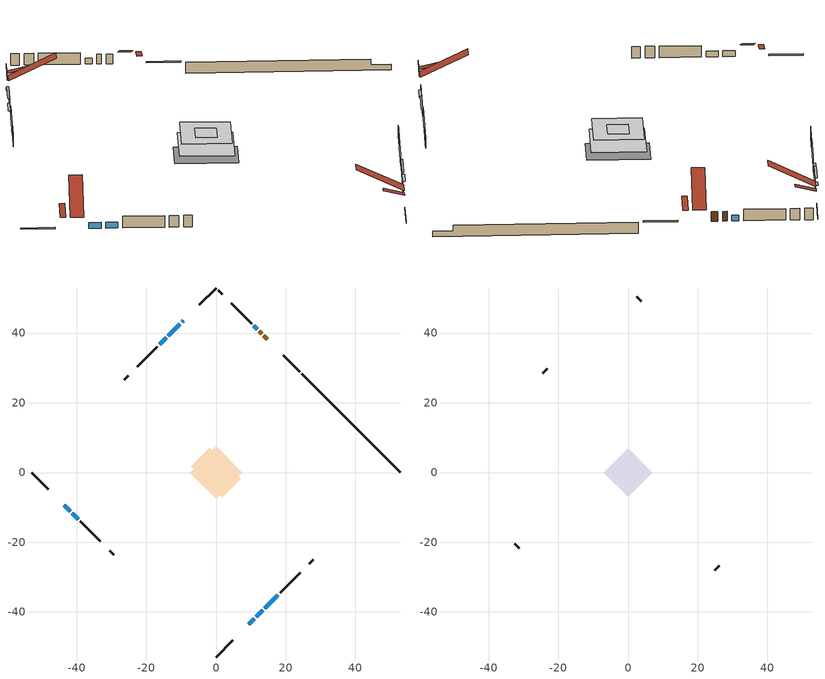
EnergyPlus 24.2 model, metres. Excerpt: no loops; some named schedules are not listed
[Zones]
conditioned space
 floor outside (Floor1 construction): -2.95,0 0,2.95 2.95,0 0,-2.95 z1.09
 floor adiabatic (AdiabaticFloorConstruction): -7.56,0 0,7.56 7.56,0 0,-7.56 z1.09
 floor foundation (Slab1 construction): -7.07,1.74 -1.74,7.07 7.07,-1.74 1.74,-7.07 z-1.25
 wall outside (RimJoist1 construction): 0,-52.93 4.77,-48.15 / -52.93,0 -48.15,-4.77 / 0,52.93 -4.77,48.15 / 24,28.93 19.23,33.7 z1.09:1.39
 wall outside (AdiabaticWallConstruction 1): 14.67,38.26 13.74,39.18 / 13.09,39.84 12.46,40.47 z1.09:3.12
 wall outside (AdiabaticWallConstruction): -9.33,43.59 -9.75,43.18 z1.09:2.05; -10.41,42.52 -13.64,39.29 z1.09:2.92; 11.8,41.12 10.87,42.06 / -43.59,-9.33 -41.87,-11.05 / -41.21,-11.71 -39.58,-13.35 / 9.33,-43.59 10.94,-41.98 z1.09:2.31; 11.6,-41.32 13.4,-39.53 z1.09:2.18; 14.06,-38.87 17.74,-35.18 z1.09:2.51; -14.3,38.63 -16.13,36.8 z1.09:1.93
 wall outside (Wall1 construction): 18.4,-34.53 24.18,-28.74 / -38.92,-14 -33.14,-19.79 / -16.79,36.14 -22.57,30.36 / 10.21,42.72 4.43,48.5 z1.09:3.53
 wall outside (Wall4 construction): 26.79,-26.13 27.95,-24.97 / -30.53,-22.4 -29.37,-23.56 / -25.18,27.75 -26.34,26.59 / 1.82,51.11 0.66,52.27 z1.09:3.53
 wall foundation (FoundationWall1 construction): 24.66,28.27,-1.25 24.66,28.27,1.09 50.1,2.83,1.09 50.1,2.83,-0.06 52.93,0,-0.06 52.93,0,-1.25
 window (WindowConstruction 7): -9.34,43.59 -9.75,43.18 z1.09:2.04
 window (WindowConstruction 3): -10.41,42.52 -13.64,39.29 z1.09:2.92
 window (WindowConstruction 4): 11.8,41.12 10.87,42.06 z1.09:2.31
 window (WindowConstruction 5): -43.59,-9.34 -41.87,-11.05 z1.09:2.31
 window (WindowConstruction 6): -41.21,-11.71 -39.58,-13.34 z1.09:2.31
 window (WindowConstruction 8): 9.34,-43.59 10.94,-41.98 z1.09:2.31
 window (WindowConstruction): 11.6,-41.32 13.4,-39.53 z1.09:2.18
 window (WindowConstruction 1): 14.06,-38.87 17.74,-35.18 z1.09:2.51
 window (WindowConstruction 2): -14.3,38.63 -16.13,36.8 z1.09:1.93
 door (Door): 14.66,38.26 13.74,39.18 z1.09:3.12
 door (Door 1): 13.09,39.84 12.46,40.47 z1.09:3.12
 ceiling adiabatic (AdiabaticFloorConstruction): 0,-7.56 7.56,0 0,7.56 -7.56,0 z1.09
attic - vented
 floor to conditioned space (Floor2 construction Reversed): -2.96,0 0,2.96 2.96,0 0,-2.96 z3.53
 floor to conditioned space (Floor3 construction Reversed): -6.96,0 0,6.96 6.96,0 0,-6.96 z3.53
 wall outside (Wall2 construction): 24.84,-28.09 26.14,-26.79 / -32.48,-20.44 -31.19,-21.74 / -23.23,29.7 -24.52,28.4 / 3.77,49.16 2.47,50.45 z1.09:3.53
 roof outside (Roof1 construction): 6.18,-46.74,3.53 3.26,-43.83,4.56 2.51,-44.58,4.56 5.43,-47.5,3.53; -46.74,-6.18,3.53 -43.83,-3.26,4.56 -44.58,-2.51,4.56 -47.5,-5.43,3.53; -6.18,46.74,3.53 -3.26,43.83,4.56 -2.51,44.58,4.56 -5.43,47.5,3.53; 17.82,35.11,3.53 14.9,32.19,4.56 15.65,31.44,4.56 18.57,34.35,3.53
 roof outside (Roof2 construction): 8.68,-44.25,3.53 2.09,-37.66,8.18 0.25,-39.5,8.18 6.84,-46.09,3.53; -44.25,-8.68,3.53 -37.66,-2.09,8.18 -39.5,-0.25,8.18 -46.09,-6.84,3.53; -8.68,44.25,3.53 -2.09,37.66,8.18 -0.25,39.5,8.18 -6.84,46.09,3.53; 15.32,37.6,3.53 8.74,31.02,8.18 10.58,29.18,8.18 17.16,35.76,3.53
shading: -10.02,42.91 -9.07,43.86 -9.43,44.22 -10.38,43.27 z2.43; -13.87,39.05 -10.17,42.75 -10.5,43.08 -14.2,39.38 z3.25; 13.63,-39.29 11.37,-41.56 11.69,-41.88 13.96,-39.62 z2.51; 17.95,-34.97 13.84,-39.08 14.08,-39.31 18.18,-35.21 z2.81; -16.36,36.56 -14.06,38.86 -14.39,39.19 -16.69,36.89 z2.26
[Building]
Building 1: Terrain=Suburbs
[Site:Location]
Fredericton_NB: Latitude {deg}=45.87; Longitude {deg}=-66.54; Time Zone {hr}=-4; Elevation {m}=21; Keep Site Location Information=Yes
[Site:GroundTemperature:Shallow]
1.40444, -0.745387, -0.917552, 0.102649, 4.19819, 8.27465, 11.8087, 14.0475, 14.2377, 12.4168, 8.97287, 5.02146
[Site:WaterMainsTemperature]
Calculation Method=Schedule; Temperature Schedule=mains temperature schedule
[Material] Roughness=Rough; Thermal Absorptance=0.9
Name | Thickness {m} | Conductivity {W/m-K} | Density {kg/m3} | Specific Heat {J/kg-K} | Solar Absorptance | Visible Absorptance
asphalt or fiberglass shingles | 0.00635 | 0.162714 | 1121.4 | 1465.45 | 0.4 | 0.4
ceiling loosefill ins | 0.0846667 | 0.0480833 | 16.02 | 1046.75 | 0.7 | 0.7
ceiling stud and cavity | 0.1397 | 0.0921454 | 65.682 | 1177.47 | 0.7 | 0.7
ceiling stud and cavity 1 | 0.1397 | 0.0849435 | 65.682 | 1177.47 | 0.7 | 0.7
concrete 4.0 in. | 0.1016 | 1.803125 | 2242.8 | 837.4 | 0.7 | 0.7
concrete 8.0 in. | 0.2032 | 1.803125 | 2242.8 | 837.4 | 0.7 | 0.7
door material | 0.04445 | 0.0451087 | 512.64 | 1214.23 | 0.7 | 0.7
door material 1 | 0.04445 | 0.188738 | 512.64 | 1214.23 | 0.7 | 0.7
exterior vertical ins | 0.000776121 | 0.029427 | 32.04 | 1214.23 | 0.7 | 0.7
floor covering | 0.0127 | 0.0433444 | 54.468 | 1339.84 | 0.6 | 0.6
floor rigid ins | 0.051816 | 0.029427 | 32.04 | 1214.23 | 0.7 | 0.7
floor rigid ins 1; wall rigid ins | 0.512978 | 0.029427 | 32.04 | 1214.23 | 0.7 | 0.7
floor stud and cavity | 0.1397 | 0.638804 | 92.3553 | 1139.71 | 0.7 | 0.7
floor stud and cavity 1 | 0.1397 | 1.75129 | 37.0049 | 1207.88 | 0.7 | 0.7
furniture material conditioned space 1 | 0.1524 | 0.115458 | 640.8 | 1214.23 | 0.6 | 0.6
gypsum board | 0.0127 | 0.160291 | 801 | 837.4 | 0.6 | 0.6
gypsum board 1 | 0.0127 | 0.160291 | 801 | 837.4 | 0.7 | 0.7
osb sheathing 0.5 in. | 0.0127 | 0.115458 | 512.64 | 1214.23 | 0.7 | 0.7
osb sheathing 0.75 in. | 0.01905 | 0.115458 | 512.64 | 1214.23 | 0.7 | 0.7
osb sheathing 2.0 in. | 0.0508 | 0.115458 | 512.64 | 1214.23 | 0.7 | 0.7
rim joist stud and cavity | 0.0508 | 0.0292424 | 125.044 | 1163.47 | 0.6 | 0.6
wall stud and cavity | 0.1397 | 0.0934493 | 139.0536 | 1170.24 | 0.7 | 0.7
wall stud and cavity 1 | 0.0889 | 6.1454 | 50.32683 | 1063.81 | 0.6 | 0.6
wall stud and cavity 2 | 0.1397 | 0.123847 | 139.0536 | 1170.24 | 0.7 | 0.7
wall stud and cavity 3 | 0.0889 | 0.380278 | 52.3479 | 1209.89 | 0.7 | 0.7
wall stud and cavity 4 | 0.0889 | 0.391764 | 83.0341 | 1211.67 | 0.7 | 0.7
wood siding | 0.0254 | 0.102417 | 544.68 | 1172.36 | 0.4 | 0.4
wood siding 1 | 0.00254 | 0.102417 | 544.68 | 1172.36 | 0.4 | 0.4
wood siding 2; wood siding 3; wood siding 4 | 0.0254 | 0.102417 | 544.68 | 1172.36 | 0.7 | 0.7
[WindowMaterial:SimpleGlazingSystem]
Name | U-Factor {W/m2-K} | Solar Heat Gain Coefficient
WindowMaterial | 2.76859 | 0.56
WindowMaterial 1 | 2.97754 | 0.57
WindowMaterial 2 | 2.87988 | 0.54
WindowMaterial 3 | 2.85376 | 0.64
WindowMaterial 4 | 2.97868 | 0.57
WindowMaterial 5 | 2.93609 | 0.62
WindowMaterial 6 | 2.87761 | 0.56
WindowMaterial 7 | 2.98038 | 0.61
[Construction]
AdiabaticFloorConstruction: floor stud and cavity 1, floor rigid ins 1, osb sheathing 0.75 in., floor covering
AdiabaticWallConstruction: wood siding 3, wall rigid ins, wall stud and cavity 3, gypsum board
AdiabaticWallConstruction 1: wood siding 4, wall rigid ins, wall stud and cavity 3, gypsum board
Door: door material
Door 1: door material 1
Floor1 construction: floor stud and cavity, floor rigid ins, osb sheathing 0.75 in., floor covering
Floor2 construction Reversed: gypsum board, ceiling stud and cavity, ceiling loosefill ins
Floor3 construction Reversed: gypsum board, ceiling stud and cavity 1, ceiling loosefill ins
FoundationWall1 construction: concrete 8.0 in., gypsum board 1
furniture construction conditioned space 1: furniture material conditioned space 1
PartitionWallConstruction: gypsum board, wall stud and cavity 4, gypsum board
RimJoist1 construction: wood siding 2, osb sheathing 2.0 in., rim joist stud and cavity
Roof1 construction; Roof2 construction: asphalt or fiberglass shingles
Slab1 construction: concrete 4.0 in.
Wall1 construction: wood siding, osb sheathing 0.5 in., wall stud and cavity, gypsum board
Wall2 construction: wood siding 1, wall stud and cavity 1
Wall4 construction: wood siding, osb sheathing 0.5 in., wall stud and cavity 2, gypsum board
WindowConstruction; WindowConstruction 8: WindowMaterial
WindowConstruction 1: WindowMaterial 1
WindowConstruction 2: WindowMaterial 2
WindowConstruction 3: WindowMaterial 3
WindowConstruction 4: WindowMaterial 4
WindowConstruction 5: WindowMaterial 5
WindowConstruction 6: WindowMaterial 6
WindowConstruction 7: WindowMaterial 7
[Zone] Multiplier=1; Part of Total Floor Area=Yes
Name | Volume {m3}
attic - vented | 71.6996
conditioned space | 518.2
[Space]
Name | Zone | Volume {m3}
attic - vented 1 | attic - vented | 71.6996
conditioned space 1 | conditioned space | 518.2
[ZoneInfiltration:EffectiveLeakageArea]
infil attic - vented 1: Zone or Space=attic - vented 1; Schedule=Always On Discrete; Effective Air Leakage Area {cm2}=4580; Stack Coefficient=0.000493334; Wind Coefficient=1.50069e-05
[ZoneMixing]
whole house fan mix: Zone or Space=attic - vented; Schedule=Always On Continuous; Design Flow Rate Calculation Method=Flow/Zone; Design Flow Rate {m3/s}=0; Source Zone or Space=conditioned space
[SurfaceProperty:ExposedFoundationPerimeter]
Slab1: Exposed Perimeter Calculation Method=TotalExposedPerimeter; Total Exposed Perimeter {m}=39.978
[InternalMass] Zone or ZoneList=conditioned space; Space or SpaceList=conditioned space 1
Name | Construction | Surface Area {m2}
furniture mass conditioned space 1 | furniture construction conditioned space 1 | 90.2719
partition wall mass | PartitionWallConstruction | 225.68
[Lights]
interior lighting: Zone or ZoneList or Space or SpaceList=conditioned space 1; Schedule=interior lighting schedule; Design Level Calculation Method=LightingLevel; Lighting Level {W}=343.2; Return Air Fraction=0; Fraction Radiant=0.6; Fraction Visible=0.2; Fraction Replaceable=1
[People]
occupants: Zone or ZoneList or Space or SpaceList=conditioned space 1; Number of People Schedule=occupants schedule; Number of People Calculation Method=People; Number of People=3; Fraction Radiant=0.314171; Sensible Heat Fraction=0.56303; Activity Level Schedule=occupants activity schedule; Carbon Dioxide Generation Rate {m3/s-W}=0; Enable ASHRAE 55 Comfort Warnings=No; Mean Radiant Temperature Calculation Type=EnclosureAveraged
[ElectricEquipment] Zone or ZoneList or Space or SpaceList=conditioned space 1; Design Level Calculation Method=EquipmentLevel
Name | Schedule | Design Level {W} | Fraction Latent | Fraction Radiant | Fraction Lost
clothes dryer | clothes dryer schedule | 140.772 | 0.015 | 0.081 | 0.85
clothes washer | clothes washer schedule | 32.1985 | 0.03 | 0.162 | 0.7
cooking range | cooking range schedule | 215.147 | 0.08 | 0.432 | 0.2
dishwasher | dishwasher schedule | 66.8632 | 0.3 | 0.18 | 0.4
fridge | fridge schedule | 72.9452 | 0 | 0.6 | 0
mech vent bath fan 0 | mech vent bath fan 0 schedule | 25.1 | 0 | 0 | 1
mech vent house fan | mech vent house fan schedule | 0 | 0 | 0 | 1
mech vent house fan cfis | mech vent house fan cfis schedule | 0 | 0 | 0 | 0
misc plug loads | misc plug loads schedule | 494.7 | 0.045 | 0.513 | 0.1
whole house fan | Always On Discrete | 0 | 0 | 0 | 1
[OtherEquipment] Zone or ZoneList or Space or SpaceList=conditioned space 1; Design Level Calculation Method=EquipmentLevel
Name | Fuel Type | Schedule | Design Level {W} | Fraction Latent | Fraction Radiant | Fraction Lost
clothes dryer 1 | Electricity | clothes dryer schedule | 0 | 0.015 | 0.081 | 0.85
cooking range 1 | Electricity | cooking range schedule | 0 | 0.08 | 0.432 | 0.2
general water use latent | None | general water use schedule | 62.594 | 1 | 0 | 0
general water use sensible | None | general water use schedule | -61.6891 | 0 | 0.6 | 0
mech vent house fan latent load | None | Always On Discrete | 0 | 1 | 0 | 0
mech vent house fan sensible load | None | Always On Discrete | 0 | 0 | 0 | 0
water heater energy adjustment1 | FuelOilNo2 | Always On Discrete | 0.01 | 0 | 0 | 1
[ZoneInfiltration:DesignFlowRate] Zone or ZoneList or Space or SpaceList=conditioned space 1; Schedule=Always On Discrete; Design Flow Rate Calculation Method=Flow/Zone; Design Flow Rate {m3/s}=0
infil flow; natural vent flow; whole house fan flow
[Foundation:Kiva]
Foundation Kiva 1: Initial Indoor Air Temperature {C}=18; Wall Height Above Grade {m}=1.09003; Wall Depth Below Slab {m}=0.2032; Custom Block Material Name 1=exterior vertical ins; Custom Block Depth 1 {m}=2.34001; Custom Block X Position 1 {m}=0.2159; Custom Block Z Position 1 {m}=0
[Foundation:Kiva:Settings]
Soil Conductivity {W/m-K}=0.849921; Soil Density {kg/m3}=1842.3; Soil Specific Heat {J/kg-K}=418.7; Ground Solar Absorptivity=0.9; Ground Thermal Absorptivity=0.9; Ground Surface Roughness {m}=0.03; Far-Field Width {m}=40; Deep-Ground Boundary Condition=ZeroFlux; Deep-Ground Depth {m}=40; Minimum Cell Dimension {m}=0.2; Maximum Cell Growth Coefficient=3; Simulation Timestep=Timestep
[Exterior:Lights]
exterior lighting: Schedule=exterior lighting schedule; Design Level {W}=75.6
[Schedule:Constant]
Name | Hourly Value
Always On Continuous; mech vent house fan schedule; mech vent house fan cfis schedule; Always On Discrete | 1
occupants activity schedule | 117.228
fridge schedule | 0
[Schedule:Week:Daily]
interior lighting schedule Week Rule - Jan1-Jan27: interior lighting schedule day, interior lighting schedule day, interior lighting schedule day, interior lighting schedule day, interior lighting schedule day, interior lighting schedule day, interior lighting schedule day, interior lighting schedule default day, interior lighting schedule default day, interior lighting schedule default day, interior lighting schedule default day, interior lighting schedule default day
interior lighting schedule Week Rule - Jan28-Feb3: interior lighting schedule day, interior lighting schedule day, interior lighting schedule day, interior lighting schedule day, interior lighting schedule day 1, interior lighting schedule day 1, interior lighting schedule day 1, interior lighting schedule default day, interior lighting schedule default day, interior lighting schedule default day, interior lighting schedule default day, interior lighting schedule default day
interior lighting schedule Week Rule - Feb4-Feb24: interior lighting schedule day 1, interior lighting schedule day 1, interior lighting schedule day 1, interior lighting schedule day 1, interior lighting schedule day 1, interior lighting schedule day 1, interior lighting schedule day 1, interior lighting schedule default day, interior lighting schedule default day, interior lighting schedule default day, interior lighting schedule default day, interior lighting schedule default day
interior lighting schedule Week Rule - Feb25-Mar3: interior lighting schedule day 1, interior lighting schedule day 1, interior lighting schedule day 1, interior lighting schedule day 1, interior lighting schedule day 2, interior lighting schedule day 2, interior lighting schedule day 2, interior lighting schedule default day, interior lighting schedule default day, interior lighting schedule default day, interior lighting schedule default day, interior lighting schedule default day
interior lighting schedule Week Rule - Mar4-Mar31: interior lighting schedule day 2, interior lighting schedule day 2, interior lighting schedule day 2, interior lighting schedule day 2, interior lighting schedule day 2, interior lighting schedule day 2, interior lighting schedule day 2, interior lighting schedule default day, interior lighting schedule default day, interior lighting schedule default day, interior lighting schedule default day, interior lighting schedule default day
interior lighting schedule Week Rule - Apr1-Apr28: interior lighting schedule day 3, interior lighting schedule day 3, interior lighting schedule day 3, interior lighting schedule day 3, interior lighting schedule day 3, interior lighting schedule day 3, interior lighting schedule day 3, interior lighting schedule default day, interior lighting schedule default day, interior lighting schedule default day, interior lighting schedule default day, interior lighting schedule default day
interior lighting schedule Week Rule - Apr29-May5: interior lighting schedule day 3, interior lighting schedule day 3, interior lighting schedule day 4, interior lighting schedule day 4, interior lighting schedule day 4, interior lighting schedule day 4, interior lighting schedule day 4, interior lighting schedule default day, interior lighting schedule default day, interior lighting schedule default day, interior lighting schedule default day, interior lighting schedule default day
interior lighting schedule Week Rule - May6-May26: interior lighting schedule day 4, interior lighting schedule day 4, interior lighting schedule day 4, interior lighting schedule day 4, interior lighting schedule day 4, interior lighting schedule day 4, interior lighting schedule day 4, interior lighting schedule default day, interior lighting schedule default day, interior lighting schedule default day, interior lighting schedule default day, interior lighting schedule default day
interior lighting schedule Week Rule - May27-Jun2: interior lighting schedule day 4, interior lighting schedule day 4, interior lighting schedule day 4, interior lighting schedule day 4, interior lighting schedule day 4, interior lighting schedule day 5, interior lighting schedule day 5, interior lighting schedule default day, interior lighting schedule default day, interior lighting schedule default day, interior lighting schedule default day, interior lighting schedule default day
interior lighting schedule Week Rule - Jun3-Jun30: interior lighting schedule day 5, interior lighting schedule day 5, interior lighting schedule day 5, interior lighting schedule day 5, interior lighting schedule day 5, interior lighting schedule day 5, interior lighting schedule day 5, interior lighting schedule default day, interior lighting schedule default day, interior lighting schedule default day, interior lighting schedule default day, interior lighting schedule default day
interior lighting schedule Week Rule - Jul1-Jul28: interior lighting schedule day 6, interior lighting schedule day 6, interior lighting schedule day 6, interior lighting schedule day 6, interior lighting schedule day 6, interior lighting schedule day 6, interior lighting schedule day 6, interior lighting schedule default day, interior lighting schedule default day, interior lighting schedule default day, interior lighting schedule default day, interior lighting schedule default day
interior lighting schedule Week Rule - Jul29-Aug4: interior lighting schedule day 6, interior lighting schedule day 6, interior lighting schedule day 6, interior lighting schedule day 7, interior lighting schedule day 7, interior lighting schedule day 7, interior lighting schedule day 7, interior lighting schedule default day, interior lighting schedule default day, interior lighting schedule default day, interior lighting schedule default day, interior lighting schedule default day
interior lighting schedule Week Rule - Aug5-Aug25: interior lighting schedule day 7, interior lighting schedule day 7, interior lighting schedule day 7, interior lighting schedule day 7, interior lighting schedule day 7, interior lighting schedule day 7, interior lighting schedule day 7, interior lighting schedule default day, interior lighting schedule default day, interior lighting schedule default day, interior lighting schedule default day, interior lighting schedule default day
interior lighting schedule Week Rule - Aug26-Sep1: interior lighting schedule day 7, interior lighting schedule day 7, interior lighting schedule day 7, interior lighting schedule day 7, interior lighting schedule day 7, interior lighting schedule day 7, interior lighting schedule day 8, interior lighting schedule default day, interior lighting schedule default day, interior lighting schedule default day, interior lighting schedule default day, interior lighting schedule default day
interior lighting schedule Week Rule - Sep2-Sep29: interior lighting schedule day 8, interior lighting schedule day 8, interior lighting schedule day 8, interior lighting schedule day 8, interior lighting schedule day 8, interior lighting schedule day 8, interior lighting schedule day 8, interior lighting schedule default day, interior lighting schedule default day, interior lighting schedule default day, interior lighting schedule default day, interior lighting schedule default day
interior lighting schedule Week Rule - Sep30-Oct6: interior lighting schedule day 8, interior lighting schedule day 9, interior lighting schedule day 9, interior lighting schedule day 9, interior lighting schedule day 9, interior lighting schedule day 9, interior lighting schedule day 9, interior lighting schedule default day, interior lighting schedule default day, interior lighting schedule default day, interior lighting schedule default day, interior lighting schedule default day
interior lighting schedule Week Rule - Oct7-Oct27: interior lighting schedule day 9, interior lighting schedule day 9, interior lighting schedule day 9, interior lighting schedule day 9, interior lighting schedule day 9, interior lighting schedule day 9, interior lighting schedule day 9, interior lighting schedule default day, interior lighting schedule default day, interior lighting schedule default day, interior lighting schedule default day, interior lighting schedule default day
interior lighting schedule Week Rule - Oct28-Nov3: interior lighting schedule day 9, interior lighting schedule day 9, interior lighting schedule day 9, interior lighting schedule day 9, interior lighting schedule day 10, interior lighting schedule day 10, interior lighting schedule day 10, interior lighting schedule default day, interior lighting schedule default day, interior lighting schedule default day, interior lighting schedule default day, interior lighting schedule default day
interior lighting schedule Week Rule - Nov4-Nov24: interior lighting schedule day 10, interior lighting schedule day 10, interior lighting schedule day 10, interior lighting schedule day 10, interior lighting schedule day 10, interior lighting schedule day 10, interior lighting schedule day 10, interior lighting schedule default day, interior lighting schedule default day, interior lighting schedule default day, interior lighting schedule default day, interior lighting schedule default day
interior lighting schedule Week Rule - Nov25-Dec1: interior lighting schedule day 10, interior lighting schedule day 10, interior lighting schedule day 10, interior lighting schedule day 10, interior lighting schedule day 10, interior lighting schedule day 10, interior lighting schedule day 11, interior lighting schedule default day, interior lighting schedule default day, interior lighting schedule default day, interior lighting schedule default day, interior lighting schedule default day
interior lighting schedule Week Rule - Dec2-Dec31: interior lighting schedule day 11, interior lighting schedule day 11, interior lighting schedule day 11, interior lighting schedule day 11, interior lighting schedule day 11, interior lighting schedule day 11, interior lighting schedule day 11, interior lighting schedule default day, interior lighting schedule default day, interior lighting schedule default day, interior lighting schedule default day, interior lighting schedule default day
occupants schedule Week Rule - Jan1-Dec31: occupants schedule day, occupants schedule day, occupants schedule day, occupants schedule day, occupants schedule day, occupants schedule day, occupants schedule day, occupants schedule default day, occupants schedule default day, occupants schedule default day, occupants schedule default day, occupants schedule default day
clothes dryer schedule Week Rule - Jan1-Dec31: clothes dryer schedule day, clothes dryer schedule day, clothes dryer schedule day, clothes dryer schedule day, clothes dryer schedule day, clothes dryer schedule day, clothes dryer schedule day, clothes dryer schedule default day, clothes dryer schedule default day, clothes dryer schedule default day, clothes dryer schedule default day, clothes dryer schedule default day
clothes washer schedule Week Rule - Jan1-Dec31: clothes washer schedule day, clothes washer schedule day, clothes washer schedule day, clothes washer schedule day, clothes washer schedule day, clothes washer schedule day, clothes washer schedule day, clothes washer schedule default day, clothes washer schedule default day, clothes washer schedule default day, clothes washer schedule default day, clothes washer schedule default day
cooking range schedule Week Rule - Jan1-Dec31: cooking range schedule day, cooking range schedule day, cooking range schedule day, cooking range schedule day, cooking range schedule day, cooking range schedule day, cooking range schedule day, cooking range schedule default day, cooking range schedule default day, cooking range schedule default day, cooking range schedule default day, cooking range schedule default day
dishwasher schedule Week Rule - Jan1-Dec31: dishwasher schedule day, dishwasher schedule day, dishwasher schedule day, dishwasher schedule day, dishwasher schedule day, dishwasher schedule day, dishwasher schedule day, dishwasher schedule default day, dishwasher schedule default day, dishwasher schedule default day, dishwasher schedule default day, dishwasher schedule default day
mech vent bath fan 0 schedule Week Rule - Jan1-Dec31: mech vent bath fan 0 schedule day, mech vent bath fan 0 schedule day, mech vent bath fan 0 schedule day, mech vent bath fan 0 schedule day, mech vent bath fan 0 schedule day, mech vent bath fan 0 schedule day, mech vent bath fan 0 schedule day, mech vent bath fan 0 schedule default day, mech vent bath fan 0 schedule default day, mech vent bath fan 0 schedule default day, mech vent bath fan 0 schedule default day, mech vent bath fan 0 schedule default day
misc plug loads schedule Week Rule - Jan1-Dec31: misc plug loads schedule day, misc plug loads schedule day, misc plug loads schedule day, misc plug loads schedule day, misc plug loads schedule day, misc plug loads schedule day, misc plug loads schedule day, misc plug loads schedule default day, misc plug loads schedule default day, misc plug loads schedule default day, misc plug loads schedule default day, misc plug loads schedule default day
general water use schedule Week Rule - Jan1-Dec31: general water use schedule day, general water use schedule day, general water use schedule day, general water use schedule day, general water use schedule day, general water use schedule day, general water use schedule day, general water use schedule default day, general water use schedule default day, general water use schedule default day, general water use schedule default day, general water use schedule default day
exterior lighting schedule Week Rule - Jan1-Jan27: exterior lighting schedule day, exterior lighting schedule day, exterior lighting schedule day, exterior lighting schedule day, exterior lighting schedule day, exterior lighting schedule day, exterior lighting schedule day, exterior lighting schedule default day, exterior lighting schedule default day, exterior lighting schedule default day, exterior lighting schedule default day, exterior lighting schedule default day
exterior lighting schedule Week Rule - Jan28-Feb3: exterior lighting schedule day, exterior lighting schedule day, exterior lighting schedule day, exterior lighting schedule day, exterior lighting schedule day 1, exterior lighting schedule day 1, exterior lighting schedule day 1, exterior lighting schedule default day, exterior lighting schedule default day, exterior lighting schedule default day, exterior lighting schedule default day, exterior lighting schedule default day
exterior lighting schedule Week Rule - Feb4-Feb24: exterior lighting schedule day 1, exterior lighting schedule day 1, exterior lighting schedule day 1, exterior lighting schedule day 1, exterior lighting schedule day 1, exterior lighting schedule day 1, exterior lighting schedule day 1, exterior lighting schedule default day, exterior lighting schedule default day, exterior lighting schedule default day, exterior lighting schedule default day, exterior lighting schedule default day
exterior lighting schedule Week Rule - Feb25-Mar3: exterior lighting schedule day 1, exterior lighting schedule day 1, exterior lighting schedule day 1, exterior lighting schedule day 1, exterior lighting schedule day 2, exterior lighting schedule day 2, exterior lighting schedule day 2, exterior lighting schedule default day, exterior lighting schedule default day, exterior lighting schedule default day, exterior lighting schedule default day, exterior lighting schedule default day
exterior lighting schedule Week Rule - Mar4-Mar31: exterior lighting schedule day 2, exterior lighting schedule day 2, exterior lighting schedule day 2, exterior lighting schedule day 2, exterior lighting schedule day 2, exterior lighting schedule day 2, exterior lighting schedule day 2, exterior lighting schedule default day, exterior lighting schedule default day, exterior lighting schedule default day, exterior lighting schedule default day, exterior lighting schedule default day
exterior lighting schedule Week Rule - Apr1-Apr28: exterior lighting schedule day 3, exterior lighting schedule day 3, exterior lighting schedule day 3, exterior lighting schedule day 3, exterior lighting schedule day 3, exterior lighting schedule day 3, exterior lighting schedule day 3, exterior lighting schedule default day, exterior lighting schedule default day, exterior lighting schedule default day, exterior lighting schedule default day, exterior lighting schedule default day
exterior lighting schedule Week Rule - Apr29-May5: exterior lighting schedule day 3, exterior lighting schedule day 3, exterior lighting schedule day 4, exterior lighting schedule day 4, exterior lighting schedule day 4, exterior lighting schedule day 4, exterior lighting schedule day 4, exterior lighting schedule default day, exterior lighting schedule default day, exterior lighting schedule default day, exterior lighting schedule default day, exterior lighting schedule default day
exterior lighting schedule Week Rule - May6-May26: exterior lighting schedule day 4, exterior lighting schedule day 4, exterior lighting schedule day 4, exterior lighting schedule day 4, exterior lighting schedule day 4, exterior lighting schedule day 4, exterior lighting schedule day 4, exterior lighting schedule default day, exterior lighting schedule default day, exterior lighting schedule default day, exterior lighting schedule default day, exterior lighting schedule default day
exterior lighting schedule Week Rule - May27-Jun2: exterior lighting schedule day 4, exterior lighting schedule day 4, exterior lighting schedule day 4, exterior lighting schedule day 4, exterior lighting schedule day 4, exterior lighting schedule day 5, exterior lighting schedule day 5, exterior lighting schedule default day, exterior lighting schedule default day, exterior lighting schedule default day, exterior lighting schedule default day, exterior lighting schedule default day
exterior lighting schedule Week Rule - Jun3-Jun30: exterior lighting schedule day 5, exterior lighting schedule day 5, exterior lighting schedule day 5, exterior lighting schedule day 5, exterior lighting schedule day 5, exterior lighting schedule day 5, exterior lighting schedule day 5, exterior lighting schedule default day, exterior lighting schedule default day, exterior lighting schedule default day, exterior lighting schedule default day, exterior lighting schedule default day
exterior lighting schedule Week Rule - Jul1-Jul28: exterior lighting schedule day 6, exterior lighting schedule day 6, exterior lighting schedule day 6, exterior lighting schedule day 6, exterior lighting schedule day 6, exterior lighting schedule day 6, exterior lighting schedule day 6, exterior lighting schedule default day, exterior lighting schedule default day, exterior lighting schedule default day, exterior lighting schedule default day, exterior lighting schedule default day
exterior lighting schedule Week Rule - Jul29-Aug4: exterior lighting schedule day 6, exterior lighting schedule day 6, exterior lighting schedule day 6, exterior lighting schedule day 7, exterior lighting schedule day 7, exterior lighting schedule day 7, exterior lighting schedule day 7, exterior lighting schedule default day, exterior lighting schedule default day, exterior lighting schedule default day, exterior lighting schedule default day, exterior lighting schedule default day
exterior lighting schedule Week Rule - Aug5-Aug25: exterior lighting schedule day 7, exterior lighting schedule day 7, exterior lighting schedule day 7, exterior lighting schedule day 7, exterior lighting schedule day 7, exterior lighting schedule day 7, exterior lighting schedule day 7, exterior lighting schedule default day, exterior lighting schedule default day, exterior lighting schedule default day, exterior lighting schedule default day, exterior lighting schedule default day
exterior lighting schedule Week Rule - Aug26-Sep1: exterior lighting schedule day 7, exterior lighting schedule day 7, exterior lighting schedule day 7, exterior lighting schedule day 7, exterior lighting schedule day 7, exterior lighting schedule day 7, exterior lighting schedule day 8, exterior lighting schedule default day, exterior lighting schedule default day, exterior lighting schedule default day, exterior lighting schedule default day, exterior lighting schedule default day
exterior lighting schedule Week Rule - Sep2-Sep29: exterior lighting schedule day 8, exterior lighting schedule day 8, exterior lighting schedule day 8, exterior lighting schedule day 8, exterior lighting schedule day 8, exterior lighting schedule day 8, exterior lighting schedule day 8, exterior lighting schedule default day, exterior lighting schedule default day, exterior lighting schedule default day, exterior lighting schedule default day, exterior lighting schedule default day
exterior lighting schedule Week Rule - Sep30-Oct6: exterior lighting schedule day 8, exterior lighting schedule day 9, exterior lighting schedule day 9, exterior lighting schedule day 9, exterior lighting schedule day 9, exterior lighting schedule day 9, exterior lighting schedule day 9, exterior lighting schedule default day, exterior lighting schedule default day, exterior lighting schedule default day, exterior lighting schedule default day, exterior lighting schedule default day
exterior lighting schedule Week Rule - Oct7-Oct27: exterior lighting schedule day 9, exterior lighting schedule day 9, exterior lighting schedule day 9, exterior lighting schedule day 9, exterior lighting schedule day 9, exterior lighting schedule day 9, exterior lighting schedule day 9, exterior lighting schedule default day, exterior lighting schedule default day, exterior lighting schedule default day, exterior lighting schedule default day, exterior lighting schedule default day
exterior lighting schedule Week Rule - Oct28-Nov3: exterior lighting schedule day 9, exterior lighting schedule day 9, exterior lighting schedule day 9, exterior lighting schedule day 9, exterior lighting schedule day 10, exterior lighting schedule day 10, exterior lighting schedule day 10, exterior lighting schedule default day, exterior lighting schedule default day, exterior lighting schedule default day, exterior lighting schedule default day, exterior lighting schedule default day
exterior lighting schedule Week Rule - Nov4-Nov24: exterior lighting schedule day 10, exterior lighting schedule day 10, exterior lighting schedule day 10, exterior lighting schedule day 10, exterior lighting schedule day 10, exterior lighting schedule day 10, exterior lighting schedule day 10, exterior lighting schedule default day, exterior lighting schedule default day, exterior lighting schedule default day, exterior lighting schedule default day, exterior lighting schedule default day
[Schedule:Year]
interior lighting schedule: interior lighting schedule Week Rule - Jan1-Jan27, 1, 1, 1, 27, interior lighting schedule Week Rule - Jan28-Feb3, 1, 28, 2, 3, interior lighting schedule Week Rule - Feb4-Feb24, 2, 4, 2, 24, interior lighting schedule Week Rule - Feb25-Mar3, 2, 25, 3, 3, interior lighting schedule Week Rule - Mar4-Mar31, 3, 4, 3, 31, interior lighting schedule Week Rule - Apr1-Apr28, 4, 1, 4, 28, interior lighting schedule Week Rule - Apr29-May5, 4, 29, 5, 5, interior lighting schedule Week Rule - May6-May26, 5, 6, 5, 26, interior lighting schedule Week Rule - May27-Jun2, 5, 27, 6, 2, interior lighting schedule Week Rule - Jun3-Jun30, 6, 3, 6, 30, interior lighting schedule Week Rule - Jul1-Jul28, 7, 1, 7, 28, interior lighting schedule Week Rule - Jul29-Aug4, 7, 29, 8, 4, interior lighting schedule Week Rule - Aug5-Aug25, 8, 5, 8, 25, interior lighting schedule Week Rule - Aug26-Sep1, 8, 26, 9, 1, interior lighting schedule Week Rule - Sep2-Sep29, 9, 2, 9, 29, interior lighting schedule Week Rule - Sep30-Oct6, 9, 30, 10, 6, interior lighting schedule Week Rule - Oct7-Oct27, 10, 7, 10, 27, interior lighting schedule Week Rule - Oct28-Nov3, 10, 28, 11, 3, interior lighting schedule Week Rule - Nov4-Nov24, 11, 4, 11, 24, interior lighting schedule Week Rule - Nov25-Dec1, 11, 25, 12, 1, interior lighting schedule Week Rule - Dec2-Dec31, 12, 2, 12, 31
occupants schedule: occupants schedule Week Rule - Jan1-Dec31, 1, 1, 12, 31
clothes dryer schedule: clothes dryer schedule Week Rule - Jan1-Dec31, 1, 1, 12, 31
clothes washer schedule: clothes washer schedule Week Rule - Jan1-Dec31, 1, 1, 12, 31
cooking range schedule: cooking range schedule Week Rule - Jan1-Dec31, 1, 1, 12, 31
dishwasher schedule: dishwasher schedule Week Rule - Jan1-Dec31, 1, 1, 12, 31
mech vent bath fan 0 schedule: mech vent bath fan 0 schedule Week Rule - Jan1-Dec31, 1, 1, 12, 31
misc plug loads schedule: misc plug loads schedule Week Rule - Jan1-Dec31, 1, 1, 12, 31
general water use schedule: general water use schedule Week Rule - Jan1-Dec31, 1, 1, 12, 31
exterior lighting schedule: exterior lighting schedule Week Rule - Jan1-Jan27, 1, 1, 1, 27, exterior lighting schedule Week Rule - Jan28-Feb3, 1, 28, 2, 3, exterior lighting schedule Week Rule - Feb4-Feb24, 2, 4, 2, 24, exterior lighting schedule Week Rule - Feb25-Mar3, 2, 25, 3, 3, exterior lighting schedule Week Rule - Mar4-Mar31, 3, 4, 3, 31, exterior lighting schedule Week Rule - Apr1-Apr28, 4, 1, 4, 28, exterior lighting schedule Week Rule - Apr29-May5, 4, 29, 5, 5, exterior lighting schedule Week Rule - May6-May26, 5, 6, 5, 26, exterior lighting schedule Week Rule - May27-Jun2, 5, 27, 6, 2, exterior lighting schedule Week Rule - Jun3-Jun30, 6, 3, 6, 30, exterior lighting schedule Week Rule - Jul1-Jul28, 7, 1, 7, 28, exterior lighting schedule Week Rule - Jul29-Aug4, 7, 29, 8, 4, exterior lighting schedule Week Rule - Aug5-Aug25, 8, 5, 8, 25, exterior lighting schedule Week Rule - Aug26-Sep1, 8, 26, 9, 1, exterior lighting schedule Week Rule - Sep2-Sep29, 9, 2, 9, 29, exterior lighting schedule Week Rule - Sep30-Oct6, 9, 30, 10, 6, exterior lighting schedule Week Rule - Oct7-Oct27, 10, 7, 10, 27, exterior lighting schedule Week Rule - Oct28-Nov3, 10, 28, 11, 3, exterior lighting schedule Week Rule - Nov4-Nov24, 11, 4, 11, 24, exterior lighting schedule Week Rule - Nov25-Dec1, 11, 25, 12, 1, exterior lighting schedule Week Rule - Dec2-Dec31, 12, 2, 12, 31
[Schedule:Compact]
mains temperature schedule: Through: 01/01, For: AllDays, Until: 24:00, 6.14222, Through: 01/02, For: AllDays, Until: 24:00, 6.07056, Through: 01/03, For: AllDays, Until: 24:00, 6.00056, Through: 01/04, For: AllDays, Until: 24:00, 5.93111, Through: 01/05, For: AllDays, Until: 24:00, 5.86333, Through: 01/06, For: AllDays, Until: 24:00, 5.79611, Through: 01/07, For: AllDays, Until: 24:00, 5.73056, Through: 01/08, For: AllDays, Until: 24:00, 5.66611, Through: 01/09, For: AllDays, Until: 24:00, 5.60278, Through: 01/10, For: AllDays, Until: 24:00, 5.54056, Through: 01/11, For: AllDays, Until: 24:00, 5.48, Through: 01/12, For: AllDays, Until: 24:00, 5.42056, Through: 01/13, For: AllDays, Until: 24:00, 5.36222, Through: 01/14, For: AllDays, Until: 24:00, 5.30556, Through: 01/15, For: AllDays, Until: 24:00, 5.25, Through: 01/16, For: AllDays, Until: 24:00, 5.19611, Through: 01/17, For: AllDays, Until: 24:00, 5.14333, Through: 01/18, For: AllDays, Until: 24:00, 5.09167, Through: 01/19, For: AllDays, Until: 24:00, 5.04167, Through: 01/20, For: AllDays, Until: 24:00, 4.99333, Through: 01/21, For: AllDays, Until: 24:00, 4.94611, Through: 01/22, For: AllDays, Until: 24:00, 4.90056, Through: 01/23, For: AllDays, Until: 24:00, 4.85611, Through: 01/24, For: AllDays, Until: 24:00, 4.81389, Through: 01/25, For: AllDays, Until: 24:00, 4.77222, Through: 01/26, For: AllDays, Until: 24:00, 4.73278, Through: 01/27, For: AllDays, Until: 24:00, 4.69444, Through: 01/28, For: AllDays, Until: 24:00, 4.65778, Through: 01/29, For: AllDays, Until: 24:00, 4.62278, Through: 01/30, For: AllDays, Until: 24:00, 4.58889, Through: 01/31, For: AllDays, Until: 24:00, 4.55667, Through: 02/01, For: AllDays, Until: 24:00, 4.52611, Through: 02/02, For: AllDays, Until: 24:00, 4.49722, Through: 02/03, For: AllDays, Until: 24:00, 4.47, Through: 02/04, For: AllDays, Until: 24:00, 4.44389, Through: 02/05, For: AllDays, Until: 24:00, 4.42, Through: 02/06, For: AllDays, Until: 24:00, 4.39722, Through: 02/07, For: AllDays, Until: 24:00, 4.37611, Through: 02/08, For: AllDays, Until: 24:00, 4.35722, Through: 02/09, For: AllDays, Until: 24:00, 4.33944, Through: 02/10, For: AllDays, Until: 24:00, 4.32333, Through: 02/11, For: AllDays, Until: 24:00, 4.30889, Through: 02/12, For: AllDays, Until: 24:00, 4.29556, Through: 02/13, For: AllDays, Until: 24:00, 4.28444, Through: 02/14, For: AllDays, Until: 24:00, 4.275, Through: 02/15, For: AllDays, Until: 24:00, 4.26722, Through: 02/16, For: AllDays, Until: 24:00, 4.26056, Through: 02/17, For: AllDays, Until: 24:00, 4.25611, Through: 02/18, For: AllDays, Until: 24:00, 4.25333, Through: 02/19, For: AllDays, Until: 24:00, 4.25167, Through: 02/20, For: AllDays, Until: 24:00, 4.25222, Through: 02/21, For: AllDays, Until: 24:00, 4.25389, Through: 02/22, For: AllDays, Until: 24:00, 4.25778, Through: 02/23, For: AllDays, Until: 24:00, 4.26278, Through: 02/24, For: AllDays, Until: 24:00, 4.27, Through: 02/25, For: AllDays, Until: 24:00, 4.27833, Through: 02/26, For: AllDays, Until: 24:00, 4.28889, Through: 02/27, For: AllDays, Until: 24:00, 4.30056, Through: 02/28, For: AllDays, Until: 24:00, 4.31389, Through: 03/01, For: AllDays, Until: 24:00, 4.32944, Through: 03/02, For: AllDays, Until: 24:00, 4.34611, Through: 03/03, For: AllDays, Until: 24:00, 4.36444, Through: 03/04, For: AllDays, Until: 24:00, 4.38444, Through: 03/05, For: AllDays, Until: 24:00, 4.40611, Through: 03/06, For: AllDays, Until: 24:00, 4.42944, Through: 03/07, For: AllDays, Until: 24:00, 4.45389, Through: 03/08, For: AllDays, Until: 24:00, 4.48056, Through: 03/09, For: AllDays, Until: 24:00, 4.50833, Through: 03/10, For: AllDays, Until: 24:00, 4.53778, Through: 03/11, For: AllDays, Until: 24:00, 4.56889, Through: 03/12, For: AllDays, Until: 24:00, 4.60167, Through: 03/13, For: AllDays, Until: 24:00, 4.63611, Through: 03/14, For: AllDays, Until: 24:00, 4.67167, Through: 03/15, For: AllDays, Until: 24:00, 4.70889, Through: 03/16, For: AllDays, Until: 24:00, 4.74778, Through: 03/17, For: AllDays, Until: 24:00, 4.78833, Through: 03/18, For: AllDays, Until: 24:00, 4.83, Through: 03/19, For: AllDays, Until: 24:00, 4.87333, Through: 03/20, For: AllDays, Until: 24:00, 4.91833, Through: 03/21, For: AllDays, Until: 24:00, 4.96444, Through: 03/22, For: AllDays, Until: 24:00, 5.01222, Through: 03/23, For: AllDays, Until: 24:00, 5.06111, Through: 03/24, For: AllDays, Until: 24:00, 5.11167, Through: 03/25, For: AllDays, Until: 24:00, 5.16389, Through: 03/26, For: AllDays, Until: 24:00, 5.21722, Through: 03/27, For: AllDays, Until: 24:00, 5.27167, Through: 03/28, For: AllDays, Until: 24:00, 5.32778, Through: 03/29, For: AllDays, Until: 24:00, 5.385, Through: 03/30, For: AllDays, Until: 24:00, 5.44389, Through: 03/31, For: AllDays, Until: 24:00, 5.50333, Through: 04/01, For: AllDays, Until: 24:00, 5.565, Through: 04/02, For: AllDays, Until: 24:00, 5.62722, Through: 04/03, For: AllDays, Until: 24:00, 5.69111, Through: 04/04, For: AllDays, Until: 24:00, 5.75611, Through: 04/05, For: AllDays, Until: 24:00, 5.82222, Through: 04/06, For: AllDays, Until: 24:00, 5.88944, Through: 04/07, For: AllDays, Until: 24:00, 5.95833, Through: 04/08, For: AllDays, Until: 24:00, 6.02778, Through: 04/09, For: AllDays, Until: 24:00, 6.09833, Through: 04/10, For: AllDays, Until: 24:00, 6.17056, Through: 04/11, For: AllDays, Until: 24:00, 6.24333, Through: 04/12, For: AllDays, Until: 24:00, 6.31778, Through: 04/13, For: AllDays, Until: 24:00, 6.39278, Through: 04/14, For: AllDays, Until: 24:00, 6.46889, Through: 04/15, For: AllDays, Until: 24:00, 6.54611, Through: 04/16, For: AllDays, Until: 24:00, 6.62389, Through: 04/17, For: AllDays, Until: 24:00, 6.70278, Through: 04/18, For: AllDays, Until: 24:00, 6.78278, Through: 04/19, For: AllDays, Until: 24:00, 6.86389, Through: 04/20, For: AllDays, Until: 24:00, 6.94556, Through: 04/21, For: AllDays, Until: 24:00, 7.02833, Through: 04/22, For: AllDays, Until: 24:00, 7.11167, Through: 04/23, For: AllDays, Until: 24:00, 7.19556, Through: 04/24, For: AllDays, Until: 24:00, 7.28056, Through: 04/25, For: AllDays, Until: 24:00, 7.36667, Through: 04/26, For: AllDays, Until: 24:00, 7.45333, Through: 04/27, For: AllDays, Until: 24:00, 7.54056, Through: 04/28, For: AllDays, Until: 24:00, 7.62833, Through: 04/29, For: AllDays, Until: 24:00, 7.71667, Through: 04/30, For: AllDays, Until: 24:00, 7.80611, Through: 05/01, For: AllDays, Until: 24:00, 7.89556, Through: 05/02, For: AllDays, Until: 24:00, 7.98611, Through: 05/03, For: AllDays, Until: 24:00, 8.07667, Through: 05/04, For: AllDays, Until: 24:00, 8.16833, Through: 05/05, For: AllDays, Until: 24:00, 8.26, Through: 05/06, For: AllDays, Until: 24:00, 8.35222, Through: 05/07, For: AllDays, Until: 24:00, 8.445, Through: 05/08, For: AllDays, Until: 24:00, 8.53833, Through: 05/09, For: AllDays, Until: 24:00, 8.63222, Through: 05/10, For: AllDays, Until: 24:00, 8.72611, Through: 05/11, For: AllDays, Until: 24:00, 8.82, Through: 05/12, For: AllDays, Until: 24:00, 8.915, Through: 05/13, For: AllDays, Until: 24:00, 9.00944, Through: 05/14, For: AllDays, Until: 24:00, 9.10444, Through: 05/15, For: AllDays, Until: 24:00, 9.2, Through: 05/16, For: AllDays, Until: 24:00, 9.29556, Through: 05/17, For: AllDays, Until: 24:00, 9.39111, Through: 05/18, For: AllDays, Until: 24:00, 9.48667, Through: 05/19, For: AllDays, Until: 24:00, 9.58278, Through: 05/20, For: AllDays, Until: 24:00, 9.67889, Through: 05/21, For: AllDays, Until: 24:00, 9.77444, Through: 05/22, For: AllDays, Until: 24:00, 9.87056, Through: 05/23, For: AllDays, Until: 24:00, 9.96667, Through: 05/24, For: AllDays, Until: 24:00, 10.0628, Through: 05/25, For: AllDays, Until: 24:00, 10.1583, Through: 05/26, For: AllDays, Until: 24:00, 10.2544, Through: 05/27, For: AllDays, Until: 24:00, 10.35, Through: 05/28, For: AllDays, Until: 24:00, 10.4456, Through: 05/29, For: AllDays, Until: 24:00, 10.5406, Through: 05/30, For: AllDays, Until: 24:00, 10.6361, Through: 05/31, For: AllDays, Until: 24:00, 10.7306, Through: 06/01, For: AllDays, Until: 24:00, 10.8256, Through: 06/02, For: AllDays, Until: 24:00, 10.92, Through: 06/03, For: AllDays, Until: 24:00, 11.0139, Through: 06/04, For: AllDays, Until: 24:00, 11.1072, Through: 06/05, For: AllDays, Until: 24:00, 11.2006, Through: 06/06, For: AllDays, Until: 24:00, 11.2933, Through: 06/07, For: AllDays, Until: 24:00, 11.3861, Through: 06/08, For: AllDays, Until: 24:00, 11.4778, Through: 06/09, For: AllDays, Until: 24:00, 11.5694, Through: 06/10, For: AllDays, Until: 24:00, 11.6606, Through: 06/11, For: AllDays, Until: 24:00, 11.7506, Through: 06/12, For: AllDays, Until: 24:00, 11.8406, Through: 06/13, For: AllDays, Until: 24:00, 11.93, Through: 06/14, For: AllDays, Until: 24:00, 12.0183, Through: 06/15, For: AllDays, Until: 24:00, 12.1067, Through: 06/16, For: AllDays, Until: 24:00, 12.1939, Through: 06/17, For: AllDays, Until: 24:00, 12.2806, Through: 06/18, For: AllDays, Until: 24:00, 12.3661, Through: 06/19, For: AllDays, Until: 24:00, 12.4517, Through: 06/20, For: AllDays, Until: 24:00, 12.5356, Through: 06/21, For: AllDays, Until: 24:00, 12.6194, Through: 06/22, For: AllDays, Until: 24:00, 12.7022, Through: 06/23, For: AllDays, Until: 24:00, 12.7839, Through: 06/24, For: AllDays, Until: 24:00, 12.865, Through: 06/25, For: AllDays, Until: 24:00, 12.945, Through: 06/26, For: AllDays, Until: 24:00, 13.0244, Through: 06/27, For: AllDays, Until: 24:00, 13.1028, Through: 06/28, For: AllDays, Until: 24:00, 13.18, Through: 06/29, For: AllDays, Until: 24:00, 13.2561, Through: 06/30, For: AllDays, Until: 24:00, 13.3311, Through: 07/01, For: AllDays, Until: 24:00, 13.4056, Through: 07/02, For: AllDays, Until: 24:00, 13.4789, Through: 07/03, For: AllDays, Until: 24:00, 13.5511, Through: 07/04, For: AllDays, Until: 24:00, 13.6217, Through: 07/05, For: AllDays, Until: 24:00, 13.6917, Through: 07/06, For: AllDays, Until: 24:00, 13.7606, Through: 07/07, For: AllDays, Until: 24:00, 13.8278, Through: 07/08, For: AllDays, Until: 24:00, 13.8944, Through: 07/09, For: AllDays, Until: 24:00, 13.9594, Through: 07/10, For: AllDays, Until: 24:00, 14.0233, Through: 07/11, For: AllDays, Until: 24:00, 14.0861, Through: 07/12, For: AllDays, Until: 24:00, 14.1478, Through: 07/13, For: AllDays, Until: 24:00, 14.2078, Through: 07/14, For: AllDays, Until: 24:00, 14.2667, Through: 07/15, For: AllDays, Until: 24:00, 14.3244, Through: 07/16, For: AllDays, Until: 24:00, 14.3806, Through: 07/17, For: AllDays, Until: 24:00, 14.4356, Through: 07/18, For: AllDays, Until: 24:00, 14.4889, Through: 07/19, For: AllDays, Until: 24:00, 14.5411, Through: 07/20, For: AllDays, Until: 24:00, 14.5917, Through: 07/21, For: AllDays, Until: 24:00, 14.6411, Through: 07/22, For: AllDays, Until: 24:00, 14.6889, Through: 07/23, For: AllDays, Until: 24:00, 14.7356, Through: 07/24, For: AllDays, Until: 24:00, 14.7806, Through: 07/25, For: AllDays, Until: 24:00, 14.8239, Through: 07/26, For: AllDays, Until: 24:00, 14.8661, Through: 07/27, For: AllDays, Until: 24:00, 14.9067, Through: 07/28, For: AllDays, Until: 24:00, 14.9456, Through: 07/29, For: AllDays, Until: 24:00, 14.9833, Through: 07/30, For: AllDays, Until: 24:00, 15.0194, Through: 07/31, For: AllDays, Until: 24:00, 15.0539, Through: 08/01, For: AllDays, Until: 24:00, 15.0867, Through: 08/02, For: AllDays, Until: 24:00, 15.1183, Through: 08/03, For: AllDays, Until: 24:00, 15.1483, Through: 08/04, For: AllDays, Until: 24:00, 15.1761, Through: 08/05, For: AllDays, Until: 24:00, 15.2028, Through: 08/06, For: AllDays, Until: 24:00, 15.2283, Through: 08/07, For: AllDays, Until: 24:00, 15.2517, Through: 08/08, For: AllDays, Until: 24:00, 15.2733, Through: 08/09, For: AllDays, Until: 24:00, 15.2939, Through: 08/10, For: AllDays, Until: 24:00, 15.3122, Through: 08/11, For: AllDays, Until: 24:00, 15.3294, Through: 08/12, For: AllDays, Until: 24:00, 15.345, Through: 08/13, For: AllDays, Until: 24:00, 15.3583, Through: 08/14, For: AllDays, Until: 24:00, 15.3706, Through: 08/15, For: AllDays, Until: 24:00, 15.3811, Through: 08/16, For: AllDays, Until: 24:00, 15.39, Through: 08/17, For: AllDays, Until: 24:00, 15.3972, Through: 08/18, For: AllDays, Until: 24:00, 15.4028, Through: 08/19, For: AllDays, Until: 24:00, 15.4067, Through: 08/20, For: AllDays, Until: 24:00, 15.4089, Through: 08/21, For: AllDays, Until: 24:00, 15.4094, Through: 08/22, For: AllDays, Until: 24:00, 15.4083, Through: 08/23, For: AllDays, Until: 24:00, 15.4056, Through: 08/24, For: AllDays, Until: 24:00, 15.4017, Through: 08/25, For: AllDays, Until: 24:00, 15.3956, Through: 08/26, For: AllDays, Until: 24:00, 15.3878, Through: 08/27, For: AllDays, Until: 24:00, 15.3783, Through: 08/28, For: AllDays, Until: 24:00, 15.3672, Through: 08/29, For: AllDays, Until: 24:00, 15.355, Through: 08/30, For: AllDays, Until: 24:00, 15.3406, Through: 08/31, For: AllDays, Until: 24:00, 15.325, Through: 09/01, For: AllDays, Until: 24:00, 15.3072, Through: 09/02, For: AllDays, Until: 24:00, 15.2883, Through: 09/03, For: AllDays, Until: 24:00, 15.2678, Through: 09/04, For: AllDays, Until: 24:00, 15.245, Through: 09/05, For: AllDays, Until: 24:00, 15.2211, Through: 09/06, For: AllDays, Until: 24:00, 15.1956, Through: 09/07, For: AllDays, Until: 24:00, 15.1689, Through: 09/08, For: AllDays, Until: 24:00, 15.14, Through: 09/09, For: AllDays, Until: 24:00, 15.1094, Through: 09/10, For: AllDays, Until: 24:00, 15.0778, Through: 09/11, For: AllDays, Until: 24:00, 15.0444, Through: 09/12, For: AllDays, Until: 24:00, 15.0094, Through: 09/13, For: AllDays, Until: 24:00, 14.9728, Through: 09/14, For: AllDays, Until: 24:00, 14.935, Through: 09/15, For: AllDays, Until: 24:00, 14.8956, Through: 09/16, For: AllDays, Until: 24:00, 14.8544, Through: 09/17, For: AllDays, Until: 24:00, 14.8122, Through: 09/18, For: AllDays, Until: 24:00, 14.7683, Through: 09/19, For: AllDays, Until: 24:00, 14.7228, Through: 09/20, For: AllDays, Until: 24:00, 14.6756, Through: 09/21, For: AllDays, Until: 24:00, 14.6278, Through: 09/22, For: AllDays, Until: 24:00, 14.5778, Through: 09/23, For: AllDays, Until: 24:00, 14.5267, Through: 09/24, For: AllDays, Until: 24:00, 14.4739, Through: 09/25, For: AllDays, Until: 24:00, 14.42, Through: 09/26, For: AllDays, Until: 24:00, 14.365, Through: 09/27, For: AllDays, Until: 24:00, 14.3083, Through: 09/28, For: AllDays, Until: 24:00, 14.2506, Through: 09/29, For: AllDays, Until: 24:00, 14.1911, Through: 09/30, For: AllDays, Until: 24:00, 14.1306, Through: 10/01, For: AllDays, Until: 24:00, 14.0689, Through: 10/02, For: AllDays, Until: 24:00, 14.0056, Through: 10/03, For: AllDays, Until: 24:00, 13.9417, Through: 10/04, For: AllDays, Until: 24:00, 13.8761, Through: 10/05, For: AllDays, Until: 24:00, 13.8094, Through: 10/06, For: AllDays, Until: 24:00, 13.7417, Through: 10/07, For: AllDays, Until: 24:00, 13.6722, Through: 10/08, For: AllDays, Until: 24:00, 13.6022, Through: 10/09, For: AllDays, Until: 24:00, 13.5311, Through: 10/10, For: AllDays, Until: 24:00, 13.4583, Through: 10/11, For: AllDays, Until: 24:00, 13.385, Through: 10/12, For: AllDays, Until: 24:00, 13.3106, Through: 10/13, For: AllDays, Until: 24:00, 13.235, Through: 10/14, For: AllDays, Until: 24:00, 13.1583, Through: 10/15, For: AllDays, Until: 24:00, 13.0806, Through: 10/16, For: AllDays, Until: 24:00, 13.0022, Through: 10/17, For: AllDays, Until: 24:00, 12.9228, Through: 10/18, For: AllDays, Until: 24:00, 12.8428, Through: 10/19, For: AllDays, Until: 24:00, 12.7611, Through: 10/20, For: AllDays, Until: 24:00, 12.6789, Through: 10/21, For: AllDays, Until: 24:00, 12.5961, Through: 10/22, For: AllDays, Until: 24:00, 12.5122, Through: 10/23, For: AllDays, Until: 24:00, 12.4278, Through: 10/24, For: AllDays, Until: 24:00, 12.3422, Through: 10/25, For: AllDays, Until: 24:00, 12.2561, Through: 10/26, For: AllDays, Until: 24:00, 12.1694, Through: 10/27, For: AllDays, Until: 24:00, 12.0822, Through: 10/28, For: AllDays, Until: 24:00, 11.9939, Through: 10/29, For: AllDays, Until: 24:00, 11.905, Through: 10/30, For: AllDays, Until: 24:00, 11.8156, Through: 10/31, For: AllDays, Until: 24:00, 11.7256, Through: 11/01, For: AllDays, Until: 24:00, 11.635, Through: 11/02, For: AllDays, Until: 24:00, 11.5439, Through: 11/03, For: AllDays, Until: 24:00, 11.4522, Through: 11/04, For: AllDays, Until: 24:00, 11.36, Through: 11/05, For: AllDays, Until: 24:00, 11.2678, Through: 11/06, For: AllDays, Until: 24:00, 11.1744, Through: 11/07, For: AllDays, Until: 24:00, 11.0811, Through: 11/08, For: AllDays, Until: 24:00, 10.9878, Through: 11/09, For: AllDays, Until: 24:00, 10.8933, Through: 11/10, For: AllDays, Until: 24:00, 10.7989, Through: 11/11, For: AllDays, Until: 24:00, 10.7044, Through: 11/12, For: AllDays, Until: 24:00, 10.6094, Through: 11/13, For: AllDays, Until: 24:00, 10.5144, Through: 11/14, For: AllDays, Until: 24:00, 10.4189, Through: 11/15, For: AllDays, Until: 24:00, 10.3233, Through: 11/16, For: AllDays, Until: 24:00, 10.2278, Through: 11/17, For: AllDays, Until: 24:00, 10.1317, Through: 11/18, For: AllDays, Until: 24:00, 10.0361, Through: 11/19, For: AllDays, Until: 24:00, 9.94, Through: 11/20, For: AllDays, Until: 24:00, 9.84389, Through: 11/21, For: AllDays, Until: 24:00, 9.74778, Through: 11/22, For: AllDays, Until: 24:00, 9.65222, Through: 11/23, For: AllDays, Until: 24:00, 9.55611, Through: 11/24, For: AllDays, Until: 24:00, 9.46, Through: 11/25, For: AllDays, Until: 24:00, 9.36444, Through: 11/26, For: AllDays, Until: 24:00, 9.26889, Through: 11/27, For: AllDays, Until: 24:00, 9.17333, Through: 11/28, For: AllDays, Until: 24:00, 9.07833, Through: 11/29, For: AllDays, Until: 24:00, 8.98333, Through: 11/30, For: AllDays, Until: 24:00, 8.88833, Through: 12/01, For: AllDays, Until: 24:00, 8.79389, Through: 12/02, For: AllDays, Until: 24:00, 8.7, Through: 12/03, For: AllDays, Until: 24:00, 8.60611, Through: 12/04, For: AllDays, Until: 24:00, 8.51222, Through: 12/05, For: AllDays, Until: 24:00, 8.41944, Through: 12/06, For: AllDays, Until: 24:00, 8.32667, Through: 12/07, For: AllDays, Until: 24:00, 8.23444, Through: 12/08, For: AllDays, Until: 24:00, 8.14278, Through: 12/09, For: AllDays, Until: 24:00, 8.05167, Through: 12/10, For: AllDays, Until: 24:00, 7.96056, Through: 12/11, For: AllDays, Until: 24:00, 7.87056, Through: 12/12, For: AllDays, Until: 24:00, 7.78111, Through: 12/13, For: AllDays, Until: 24:00, 7.69222, Through: 12/14, For: AllDays, Until: 24:00, 7.60333, Through: 12/15, For: AllDays, Until: 24:00, 7.51611, Through: 12/16, For: AllDays, Until: 24:00, 7.42889, Through: 12/17, For: AllDays, Until: 24:00, 7.34278, Through: 12/18, For: AllDays, Until: 24:00, 7.25722, Through: 12/19, For: AllDays, Until: 24:00, 7.17222, Through: 12/20, For: AllDays, Until: 24:00, 7.08833, Through: 12/21, For: AllDays, Until: 24:00, 7.005, Through: 12/22, For: AllDays, Until: 24:00, 6.92278, Through: 12/23, For: AllDays, Until: 24:00, 6.84111, Through: 12/24, For: AllDays, Until: 24:00, 6.76056, Through: 12/25, For: AllDays, Until: 24:00, 6.68111, Through: 12/26, For: AllDays, Until: 24:00, 6.60222, Through: 12/27, For: AllDays, Until: 24:00, 6.52444, Through: 12/28, For: AllDays, Until: 24:00, 6.44722, Through: 12/29, For: AllDays, Until: 24:00, 6.37167, Through: 12/30, For: AllDays, Until: 24:00, 6.29667, Through: 12/31, For: AllDays, Until: 24:00, 6.22278
